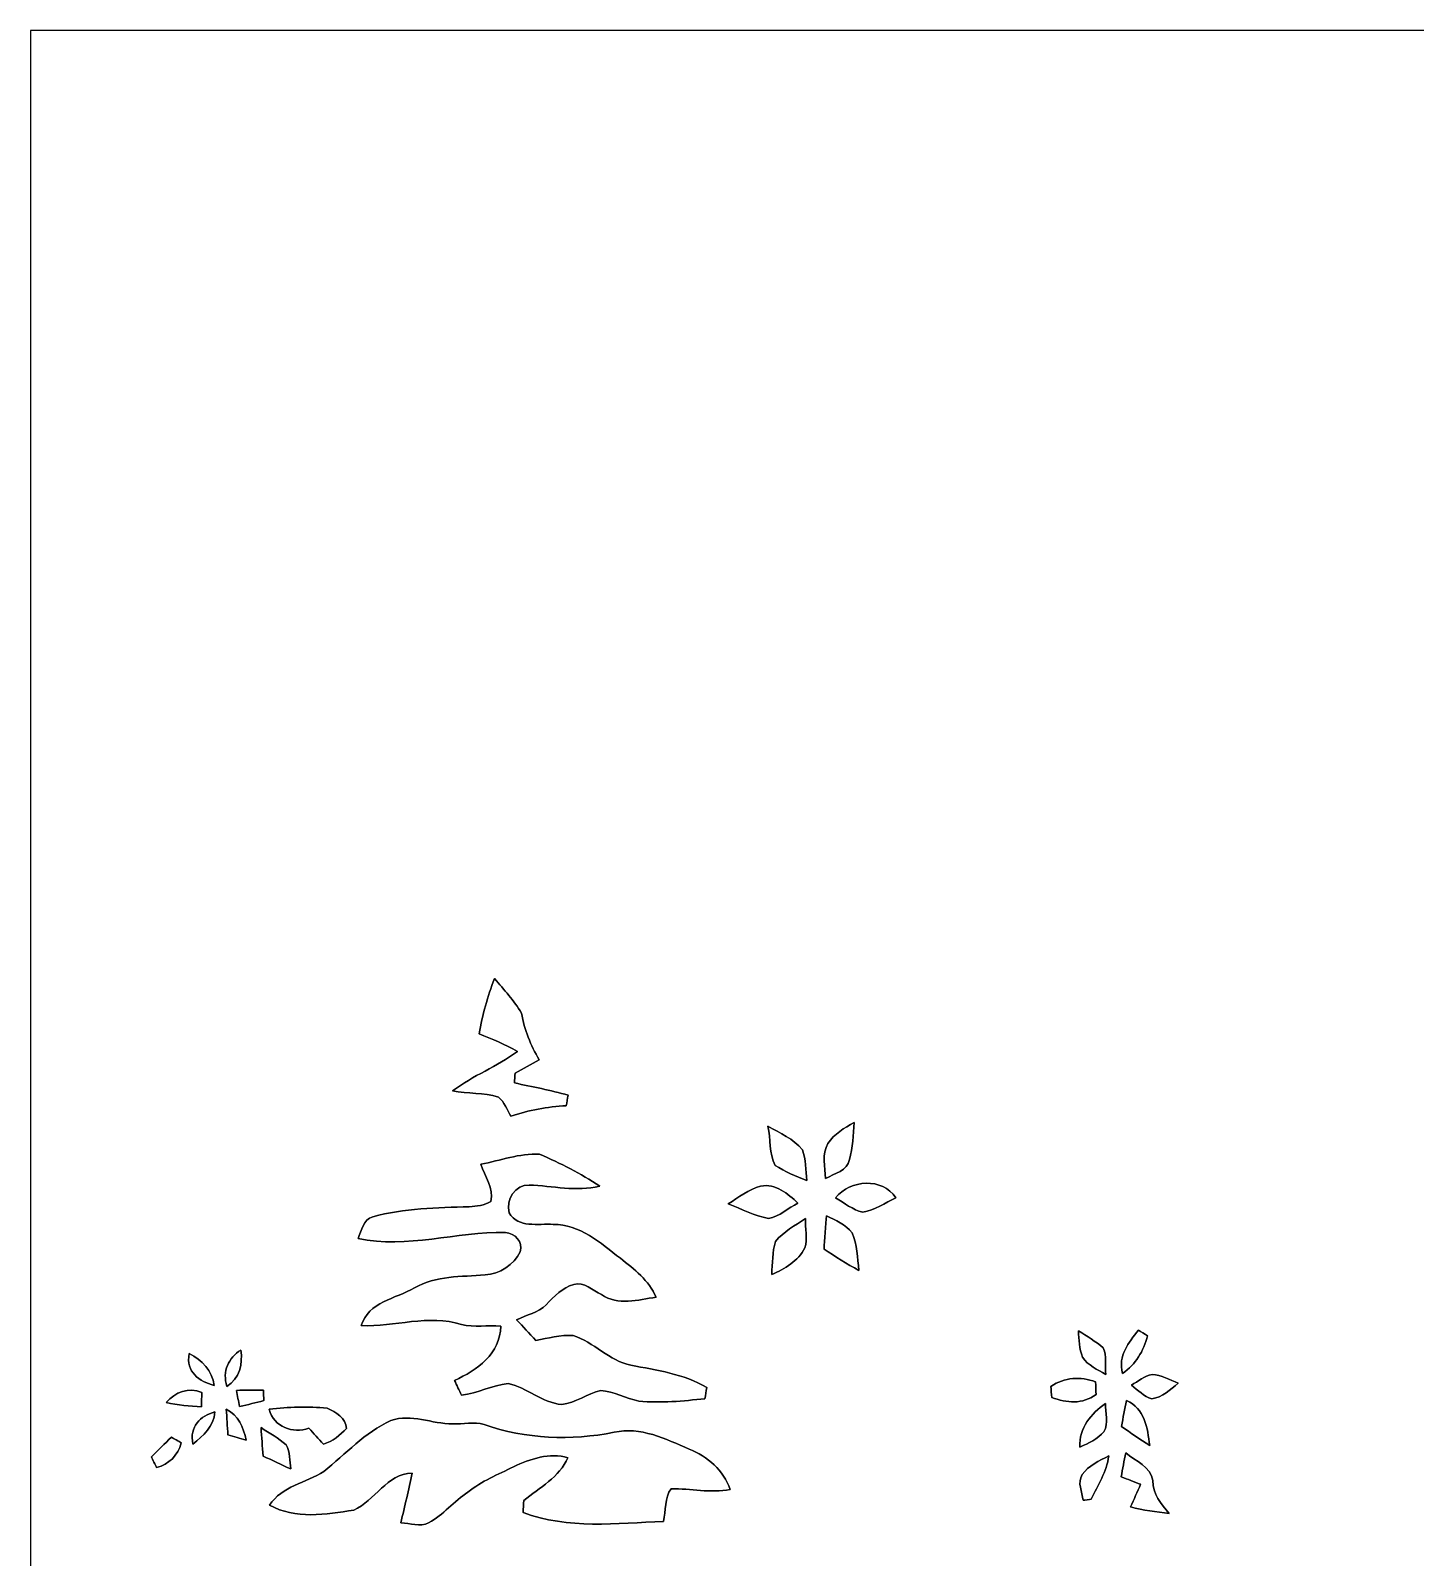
# Model space of a CAD drawing. Header units: centimetres. Extents: x -16.8 to 16.8, y -16.7 to 16.7.
# Drawn here: x -16.77 to -0.22, y -1.59 to 16.67 of the extents above; entities that cross this region are included whole.
import ezdxf

# ---------------------------------------------------------------- set-up
doc = ezdxf.new("R2010")
doc.units = ezdxf.units.CM
doc.header["$MEASUREMENT"] = 0
doc.layers.add('Layer 1', color=7, linetype='Continuous')

msp = doc.modelspace()

# ---------------------------------------------------------------- linework, layer by layer
at = {"layer": 'Layer 1', "color": 7}
for points, knots in [([(-16.77458, 16.66875), (-16.77458, 16.66875), (16.77458, 16.66875), (16.77458, 16.66875), (16.77458, 16.66875), (16.77458, 16.66875), (16.77458, -16.66875), (16.77458, -16.66875), (16.77458, -16.66875), (16.77458, -16.66875), (-16.77458, -16.66875), (-16.77458, -16.66875), (-16.77458, -16.66875), (-16.77458, -16.66875), (-16.77458, 16.66875), (-16.77458, 16.66875), (-16.77458, 16.66875), (-16.77458, 16.66875), (-16.77458, 16.66875), (-16.77458, 16.66875)], [0, 0, 0, 0, 0.16666667, 0.16666667, 0.16666667, 0.16666667, 0.33333333, 0.33333333, 0.33333333, 0.33333333, 0.5, 0.5, 0.5, 0.5, 0.66666667, 0.66666667, 0.66666667, 0.66666667, 1, 1, 1, 1]), ([(-11.22609, 5.33365), (-11.11426, 5.2003), (-10.99185, 5.07224), (-10.90507, 4.92054), (-10.90507, 4.92054), (-10.86944, 4.72299), (-10.79676, 4.53637), (-10.69305, 4.36492), (-10.69305, 4.36492), (-10.789, 4.31094), (-10.88566, 4.25732), (-10.98233, 4.20405), (-10.98233, 4.20405), (-10.98444, 4.16489), (-10.98656, 4.12574), (-10.98832, 4.08622), (-10.98832, 4.08622), (-10.77348, 4.04354), (-10.55934, 3.99733), (-10.34768, 3.94053), (-10.34768, 3.94053), (-10.35509, 3.89855), (-10.36249, 3.85692), (-10.36955, 3.81459), (-10.36955, 3.81459), (-10.59568, 3.8033), (-10.81758, 3.76096), (-11.03136, 3.68829), (-11.03136, 3.68829), (-11.07616, 3.76731), (-11.11074, 3.85621), (-11.17918, 3.9183), (-11.17918, 3.9183), (-11.35556, 3.97475), (-11.54748, 3.95393), (-11.72845, 3.99239), (-11.72845, 3.99239), (-11.4868, 4.17583), (-11.1954, 4.2799), (-10.9541, 4.46405), (-10.9541, 4.46405), (-11.09945, 4.54942), (-11.25714, 4.60869), (-11.41201, 4.67395), (-11.41201, 4.67395), (-11.36932, 4.89867), (-11.31394, 5.12163), (-11.22609, 5.33365)], [0, 0, 0, 0, 0.07692308, 0.07692308, 0.07692308, 0.07692308, 0.15384615, 0.15384615, 0.15384615, 0.15384615, 0.23076923, 0.23076923, 0.23076923, 0.23076923, 0.30769231, 0.30769231, 0.30769231, 0.30769231, 0.38461538, 0.38461538, 0.38461538, 0.38461538, 0.46153846, 0.46153846, 0.46153846, 0.46153846, 0.53846154, 0.53846154, 0.53846154, 0.53846154, 0.61538462, 0.61538462, 0.61538462, 0.61538462, 0.69230769, 0.69230769, 0.69230769, 0.69230769, 0.76923077, 0.76923077, 0.76923077, 0.76923077, 0.84615385, 0.84615385, 0.84615385, 0.84615385, 1, 1, 1, 1]), ([(-7.95867, 3.57011), (-7.8172, 3.48474), (-7.6521, 3.41912), (-7.54592, 3.28859), (-7.54592, 3.28859), (-7.50323, 3.17288), (-7.50993, 3.04271), (-7.49441, 2.921), (-7.49441, 2.921), (-7.62529, 2.96898), (-7.7537, 3.02683), (-7.87118, 3.10162), (-7.87118, 3.10162), (-7.94491, 3.24414), (-7.92656, 3.41771), (-7.95867, 3.57011)], [0, 0, 0, 0, 0.2, 0.2, 0.2, 0.2, 0.4, 0.4, 0.4, 0.4, 0.6, 0.6, 0.6, 0.6, 1, 1, 1, 1]), ([(-7.24112, 3.36162), (-7.16739, 3.47733), (-7.04497, 3.54859), (-6.9282, 3.61456), (-6.9282, 3.61456), (-6.93491, 3.46639), (-6.94302, 3.3147), (-6.98324, 3.17041), (-6.98324, 3.17041), (-7.00546, 3.03636), (-7.16739, 3.00496), (-7.26863, 2.94428), (-7.26863, 2.94428), (-7.27498, 3.08046), (-7.31591, 3.23568), (-7.24112, 3.36162)], [0, 0, 0, 0, 0.2, 0.2, 0.2, 0.2, 0.4, 0.4, 0.4, 0.4, 0.6, 0.6, 0.6, 0.6, 1, 1, 1, 1]), ([(-11.39014, 3.11432), (-11.15766, 3.15913), (-10.92941, 3.24661), (-10.68917, 3.23497), (-10.68917, 3.23497), (-10.44081, 3.12667), (-10.19493, 3.00567), (-9.97021, 2.85327), (-9.97021, 2.85327), (-10.25031, 2.78236), (-10.53218, 2.85644), (-10.8137, 2.86632), (-10.8137, 2.86632), (-10.97915, 2.87408), (-11.09416, 2.68887), (-11.05253, 2.53506), (-11.05253, 2.53506), (-10.94423, 2.34774), (-10.70645, 2.4063), (-10.52477, 2.39607), (-10.52477, 2.39607), (-10.20904, 2.39818), (-9.95751, 2.17346), (-9.72291, 1.99073), (-9.72291, 1.99073), (-9.55675, 1.85949), (-9.38248, 1.72544), (-9.29569, 1.52576), (-9.29569, 1.52576), (-9.50983, 1.49366), (-9.75536, 1.41887), (-9.94798, 1.55787), (-9.94798, 1.55787), (-10.05276, 1.60126), (-10.15506, 1.71944), (-10.27924, 1.67569), (-10.27924, 1.67569), (-10.41823, 1.64359), (-10.51313, 1.53106), (-10.60979, 1.43545), (-10.60979, 1.43545), (-10.70328, 1.33703), (-10.84509, 1.3148), (-10.96292, 1.25483), (-10.96292, 1.25483), (-10.88708, 1.17299), (-10.81052, 1.09114), (-10.73468, 1.00894), (-10.73468, 1.00894), (-10.58686, 1.03223), (-10.43869, 1.0795), (-10.28806, 1.06645), (-10.28806, 1.06645), (-10.03935, 0.99025), (-9.85732, 0.76306), (-9.59732, 0.71226), (-9.59732, 0.71226), (-9.28758, 0.65299), (-8.96585, 0.60995), (-8.69068, 0.44415), (-8.69068, 0.44415), (-8.69774, 0.40005), (-8.70444, 0.3556), (-8.71114, 0.31115), (-8.71114, 0.31115), (-8.97361, 0.28434), (-9.23854, 0.25647), (-9.50172, 0.28258), (-9.50172, 0.28258), (-9.65694, 0.31291), (-9.79911, 0.39899), (-9.95751, 0.41063), (-9.95751, 0.41063), (-10.11978, 0.3743), (-10.25772, 0.25964), (-10.42458, 0.24165), (-10.42458, 0.24165), (-10.65918, 0.26247), (-10.83839, 0.44556), (-11.06417, 0.49248), (-11.06417, 0.49248), (-11.25467, 0.47166), (-11.43035, 0.37853), (-11.62156, 0.3556), (-11.62156, 0.3556), (-11.65119, 0.41346), (-11.67941, 0.47131), (-11.70587, 0.52987), (-11.70587, 0.52987), (-11.43741, 0.65158), (-11.15766, 0.85055), (-11.15307, 1.17898), (-11.15307, 1.17898), (-11.309, 1.19451), (-11.46916, 1.16099), (-11.62297, 1.19839), (-11.62297, 1.19839), (-12.01314, 1.32715), (-12.42272, 1.16593), (-12.821, 1.18533), (-12.821, 1.18533), (-12.73704, 1.46614), (-12.40861, 1.50777), (-12.18283, 1.63689), (-12.18283, 1.63689), (-11.92742, 1.78576), (-11.62473, 1.76777), (-11.34039, 1.7907), (-11.34039, 1.7907), (-11.16436, 1.80199), (-10.9982, 1.911), (-10.92059, 2.06939), (-10.92059, 2.06939), (-10.88037, 2.18687), (-10.98585, 2.28953), (-11.09733, 2.29764), (-11.09733, 2.29764), (-11.68506, 2.30928), (-12.27314, 2.10432), (-12.85875, 2.22603), (-12.85875, 2.22603), (-12.81606, 2.31881), (-12.79843, 2.45463), (-12.68307, 2.48638), (-12.68307, 2.48638), (-12.30736, 2.58904), (-11.91578, 2.5968), (-11.52878, 2.60738), (-11.52878, 2.60738), (-11.44094, 2.6102), (-11.34921, 2.62149), (-11.27337, 2.67018), (-11.27337, 2.67018), (-11.23174, 2.82928), (-11.34498, 2.96933), (-11.39014, 3.11432)], [0, 0, 0, 0, 0.02857143, 0.02857143, 0.02857143, 0.02857143, 0.05714286, 0.05714286, 0.05714286, 0.05714286, 0.08571429, 0.08571429, 0.08571429, 0.08571429, 0.11428571, 0.11428571, 0.11428571, 0.11428571, 0.14285714, 0.14285714, 0.14285714, 0.14285714, 0.17142857, 0.17142857, 0.17142857, 0.17142857, 0.2, 0.2, 0.2, 0.2, 0.22857143, 0.22857143, 0.22857143, 0.22857143, 0.25714286, 0.25714286, 0.25714286, 0.25714286, 0.28571429, 0.28571429, 0.28571429, 0.28571429, 0.31428571, 0.31428571, 0.31428571, 0.31428571, 0.34285714, 0.34285714, 0.34285714, 0.34285714, 0.37142857, 0.37142857, 0.37142857, 0.37142857, 0.4, 0.4, 0.4, 0.4, 0.42857143, 0.42857143, 0.42857143, 0.42857143, 0.45714286, 0.45714286, 0.45714286, 0.45714286, 0.48571429, 0.48571429, 0.48571429, 0.48571429, 0.51428571, 0.51428571, 0.51428571, 0.51428571, 0.54285714, 0.54285714, 0.54285714, 0.54285714, 0.57142857, 0.57142857, 0.57142857, 0.57142857, 0.6, 0.6, 0.6, 0.6, 0.62857143, 0.62857143, 0.62857143, 0.62857143, 0.65714286, 0.65714286, 0.65714286, 0.65714286, 0.68571429, 0.68571429, 0.68571429, 0.68571429, 0.71428571, 0.71428571, 0.71428571, 0.71428571, 0.74285714, 0.74285714, 0.74285714, 0.74285714, 0.77142857, 0.77142857, 0.77142857, 0.77142857, 0.8, 0.8, 0.8, 0.8, 0.82857143, 0.82857143, 0.82857143, 0.82857143, 0.85714286, 0.85714286, 0.85714286, 0.85714286, 0.88571429, 0.88571429, 0.88571429, 0.88571429, 0.91428571, 0.91428571, 0.91428571, 0.91428571, 0.94285714, 0.94285714, 0.94285714, 0.94285714, 1, 1, 1, 1]), ([(-7.14904, 2.71216), (-6.97512, 2.9337), (-6.59024, 2.95663), (-6.43043, 2.71427), (-6.43043, 2.71427), (-6.55849, 2.65112), (-6.68232, 2.56364), (-6.8259, 2.54141), (-6.8259, 2.54141), (-6.94584, 2.56999), (-7.04497, 2.65007), (-7.14904, 2.71216)], [0, 0, 0, 0, 0.25, 0.25, 0.25, 0.25, 0.5, 0.5, 0.5, 0.5, 1, 1, 1, 1]), ([(-8.04545, 2.85327), (-7.86377, 2.89031), (-7.72195, 2.75943), (-7.59919, 2.64936), (-7.59919, 2.64936), (-7.71737, 2.59468), (-7.81932, 2.48638), (-7.95161, 2.46768), (-7.95161, 2.46768), (-8.12024, 2.49837), (-8.27511, 2.57916), (-8.43386, 2.64125), (-8.43386, 2.64125), (-8.30827, 2.7178), (-8.18938, 2.81446), (-8.04545, 2.85327)], [0, 0, 0, 0, 0.2, 0.2, 0.2, 0.2, 0.4, 0.4, 0.4, 0.4, 0.6, 0.6, 0.6, 0.6, 1, 1, 1, 1]), ([(-7.86977, 2.19287), (-7.77134, 2.30646), (-7.63658, 2.38407), (-7.51064, 2.46451), (-7.51064, 2.46451), (-7.5117, 2.34879), (-7.48736, 2.22779), (-7.51558, 2.11349), (-7.51558, 2.11349), (-7.59919, 1.96074), (-7.75582, 1.86302), (-7.91245, 1.7974), (-7.91245, 1.7974), (-7.9061, 1.92934), (-7.90434, 2.06516), (-7.86977, 2.19287)], [0, 0, 0, 0, 0.2, 0.2, 0.2, 0.2, 0.4, 0.4, 0.4, 0.4, 0.6, 0.6, 0.6, 0.6, 1, 1, 1, 1]), ([(-7.25946, 2.49978), (-7.14904, 2.44546), (-7.02874, 2.39324), (-6.95149, 2.29376), (-6.95149, 2.29376), (-6.8894, 2.15441), (-6.89046, 1.99566), (-6.87141, 1.84609), (-6.87141, 1.84609), (-7.0171, 1.91946), (-7.15151, 2.01295), (-7.28804, 2.10079), (-7.28804, 2.10079), (-7.28098, 2.20063), (-7.26652, 2.39995), (-7.25946, 2.49978)], [0, 0, 0, 0, 0.2, 0.2, 0.2, 0.2, 0.4, 0.4, 0.4, 0.4, 0.6, 0.6, 0.6, 0.6, 1, 1, 1, 1]), ([(-4.24603, 1.1236), (-4.14338, 1.06151), (-4.04178, 0.9966), (-3.94935, 0.91899), (-3.94935, 0.91899), (-3.90313, 0.82162), (-3.92924, 0.70661), (-3.92042, 0.60113), (-3.92042, 0.60113), (-4.01814, 0.66075), (-4.1342, 0.70803), (-4.19629, 0.80892), (-4.19629, 0.80892), (-4.23968, 0.9077), (-4.24074, 1.01776), (-4.24603, 1.1236)], [0, 0, 0, 0, 0.2, 0.2, 0.2, 0.2, 0.4, 0.4, 0.4, 0.4, 0.6, 0.6, 0.6, 0.6, 1, 1, 1, 1]), ([(-3.72039, 0.61454), (-3.77578, 0.82515), (-3.64596, 0.98213), (-3.52848, 1.13101), (-3.52848, 1.13101), (-3.50167, 1.11407), (-3.44734, 1.08021), (-3.42053, 1.06327), (-3.42053, 1.06327), (-3.46957, 0.88265), (-3.55847, 0.71861), (-3.72039, 0.61454)], [0, 0, 0, 0, 0.25, 0.25, 0.25, 0.25, 0.5, 0.5, 0.5, 0.5, 1, 1, 1, 1]), ([(-14.87734, 0.8509), (-14.72671, 0.77294), (-14.5983, 0.64841), (-14.58031, 0.47096), (-14.58031, 0.47096), (-14.75775, 0.51823), (-14.92074, 0.6283), (-14.87734, 0.8509)], [0, 0, 0, 0, 0.33333333, 0.33333333, 0.33333333, 0.33333333, 1, 1, 1, 1]), ([(-14.4272, 0.45896), (-14.48364, 0.63994), (-14.40921, 0.79904), (-14.26104, 0.89288), (-14.26104, 0.89288), (-14.23423, 0.72708), (-14.27727, 0.55245), (-14.4272, 0.45896)], [0, 0, 0, 0, 0.33333333, 0.33333333, 0.33333333, 0.33333333, 1, 1, 1, 1]), ([(-4.57588, 0.45896), (-4.41113, 0.56833), (-4.22169, 0.58103), (-4.04178, 0.51188), (-4.04178, 0.51188), (-4.03966, 0.46179), (-4.03789, 0.41169), (-4.03578, 0.36124), (-4.03578, 0.36124), (-4.19523, 0.24377), (-4.3882, 0.25753), (-4.566, 0.32773), (-4.566, 0.32773), (-4.56847, 0.36054), (-4.57341, 0.42616), (-4.57588, 0.45896)], [0, 0, 0, 0, 0.2, 0.2, 0.2, 0.2, 0.4, 0.4, 0.4, 0.4, 0.6, 0.6, 0.6, 0.6, 1, 1, 1, 1]), ([(-3.61139, 0.47272), (-3.53342, 0.52141), (-3.45793, 0.58314), (-3.3655, 0.60254), (-3.3655, 0.60254), (-3.25438, 0.59514), (-3.15454, 0.53799), (-3.05294, 0.49706), (-3.05294, 0.49706), (-3.14607, 0.4191), (-3.24238, 0.32632), (-3.36868, 0.3108), (-3.36868, 0.3108), (-3.46357, 0.33937), (-3.53519, 0.41346), (-3.61139, 0.47272)], [0, 0, 0, 0, 0.2, 0.2, 0.2, 0.2, 0.4, 0.4, 0.4, 0.4, 0.6, 0.6, 0.6, 0.6, 1, 1, 1, 1]), ([(-15.15286, 0.26458), (-15.04491, 0.39194), (-14.88652, 0.45226), (-14.72671, 0.38664), (-14.72671, 0.38664), (-14.72812, 0.32914), (-14.72953, 0.27164), (-14.73059, 0.21378), (-14.73059, 0.21378), (-14.87205, 0.22437), (-15.01422, 0.23424), (-15.15286, 0.26458)], [0, 0, 0, 0, 0.25, 0.25, 0.25, 0.25, 0.5, 0.5, 0.5, 0.5, 1, 1, 1, 1]), ([(-14.31325, 0.41134), (-14.2053, 0.41557), (-14.09735, 0.41451), (-13.98905, 0.41451), (-13.98905, 0.41451), (-13.98834, 0.38312), (-13.98658, 0.32067), (-13.98552, 0.28928), (-13.98552, 0.28928), (-14.08148, 0.26282), (-14.17849, 0.24236), (-14.27445, 0.21661), (-14.27445, 0.21661), (-14.28856, 0.28152), (-14.30091, 0.34643), (-14.31325, 0.41134)], [0, 0, 0, 0, 0.2, 0.2, 0.2, 0.2, 0.4, 0.4, 0.4, 0.4, 0.6, 0.6, 0.6, 0.6, 1, 1, 1, 1]), ([(-14.4339, 0.18662), (-14.28856, 0.11359), (-14.22718, -0.03034), (-14.19754, -0.1838), (-14.19754, -0.1838), (-14.27021, -0.16404), (-14.34218, -0.14288), (-14.41415, -0.12206), (-14.41415, -0.12206), (-14.4212, -0.0194), (-14.42791, 0.08467), (-14.4339, 0.18662)], [0, 0, 0, 0, 0.25, 0.25, 0.25, 0.25, 0.5, 0.5, 0.5, 0.5, 1, 1, 1, 1]), ([(-13.92096, 0.18627), (-13.69166, 0.21202), (-13.45777, 0.2219), (-13.22811, 0.19685), (-13.22811, 0.19685), (-13.12616, 0.15275), (-13.00515, 0.07796), (-12.99528, -0.04445), (-12.99528, -0.04445), (-13.07641, -0.11924), (-13.16143, -0.20214), (-13.2715, -0.23072), (-13.2715, -0.23072), (-13.33183, -0.16969), (-13.39039, -0.10654), (-13.44648, -0.04198), (-13.44648, -0.04198), (-13.6398, -0.10583), (-13.86417, -0.0314), (-13.92096, 0.18627)], [0, 0, 0, 0, 0.16666667, 0.16666667, 0.16666667, 0.16666667, 0.33333333, 0.33333333, 0.33333333, 0.33333333, 0.5, 0.5, 0.5, 0.5, 0.66666667, 0.66666667, 0.66666667, 0.66666667, 1, 1, 1, 1]), ([(-4.2291, -0.26635), (-4.24145, -0.03775), (-4.09258, 0.12982), (-3.92465, 0.25612), (-3.92465, 0.25612), (-3.9243, 0.14288), (-3.88655, 0.02223), (-3.94088, -0.08361), (-3.94088, -0.08361), (-4.0199, -0.16898), (-4.12327, -0.22296), (-4.2291, -0.26635)], [0, 0, 0, 0, 0.25, 0.25, 0.25, 0.25, 0.5, 0.5, 0.5, 0.5, 1, 1, 1, 1]), ([(-3.67065, 0.29104), (-3.45687, 0.19509), (-3.41912, -0.03775), (-3.39443, -0.24694), (-3.39443, -0.24694), (-3.50943, -0.17568), (-3.62021, -0.09701), (-3.73133, -0.02011), (-3.73133, -0.02011), (-3.71334, 0.08537), (-3.69111, 0.18662), (-3.67065, 0.29104)], [0, 0, 0, 0, 0.25, 0.25, 0.25, 0.25, 0.5, 0.5, 0.5, 0.5, 1, 1, 1, 1]), ([(-14.8336, -0.23001), (-14.87699, -0.02328), (-14.74646, 0.10795), (-14.56972, 0.15311), (-14.56972, 0.15311), (-14.58066, -0.02081), (-14.71189, -0.12982), (-14.8336, -0.23001)], [0, 0, 0, 0, 0.33333333, 0.33333333, 0.33333333, 0.33333333, 1, 1, 1, 1]), ([(-12.46752, 0.05009), (-12.22093, 0.13794), (-11.97645, 0.00988), (-11.7288, 0.01023), (-11.7288, 0.01023), (-11.60321, 0.00247), (-11.4741, 0.04304), (-11.35098, 0.00176), (-11.35098, 0.00176), (-10.85462, -0.16969), (-10.31134, -0.19226), (-9.7977, -0.08996), (-9.7977, -0.08996), (-9.48478, -0.01799), (-9.17963, -0.16933), (-8.90023, -0.29104), (-8.90023, -0.29104), (-8.68327, -0.381), (-8.48536, -0.54363), (-8.41163, -0.77329), (-8.41163, -0.77329), (-8.64553, -0.82127), (-8.88189, -0.76129), (-9.11648, -0.76412), (-9.11648, -0.76412), (-9.19551, -0.8763), (-9.17928, -1.02517), (-9.20715, -1.15499), (-9.20715, -1.15499), (-9.76489, -1.17828), (-10.35121, -1.25307), (-10.88566, -1.04775), (-10.88566, -1.04775), (-10.88284, -1.00083), (-10.88002, -0.95391), (-10.8772, -0.90734), (-10.8772, -0.90734), (-10.68917, -0.75177), (-10.45281, -0.62653), (-10.34909, -0.39335), (-10.34909, -0.39335), (-10.57028, -0.33055), (-10.79959, -0.40711), (-10.99961, -0.50236), (-10.99961, -0.50236), (-11.18588, -0.59408), (-11.38061, -0.67486), (-11.54501, -0.80469), (-11.54501, -0.80469), (-11.71116, -0.91546), (-11.83781, -1.07668), (-12.01491, -1.17263), (-12.01491, -1.17263), (-12.11898, -1.22555), (-12.2361, -1.17687), (-12.34581, -1.17193), (-12.34581, -1.17193), (-12.30524, -0.97296), (-12.2488, -0.77788), (-12.21387, -0.57785), (-12.21387, -0.57785), (-12.51479, -0.58349), (-12.6552, -0.90946), (-12.91026, -1.01988), (-12.91026, -1.01988), (-13.24187, -1.07421), (-13.60981, -1.13242), (-13.91779, -0.96132), (-13.91779, -0.96132), (-13.76821, -0.73201), (-13.48211, -0.69885), (-13.26903, -0.55774), (-13.26903, -0.55774), (-13.00656, -0.35031), (-12.77691, -0.09102), (-12.46752, 0.05009)], [0, 0, 0, 0, 0.05, 0.05, 0.05, 0.05, 0.1, 0.1, 0.1, 0.1, 0.15, 0.15, 0.15, 0.15, 0.2, 0.2, 0.2, 0.2, 0.25, 0.25, 0.25, 0.25, 0.3, 0.3, 0.3, 0.3, 0.35, 0.35, 0.35, 0.35, 0.4, 0.4, 0.4, 0.4, 0.45, 0.45, 0.45, 0.45, 0.5, 0.5, 0.5, 0.5, 0.55, 0.55, 0.55, 0.55, 0.6, 0.6, 0.6, 0.6, 0.65, 0.65, 0.65, 0.65, 0.7, 0.7, 0.7, 0.7, 0.75, 0.75, 0.75, 0.75, 0.8, 0.8, 0.8, 0.8, 0.85, 0.85, 0.85, 0.85, 0.9, 0.9, 0.9, 0.9, 1, 1, 1, 1]), ([(-15.3289, -0.38382), (-15.25023, -0.30445), (-15.17015, -0.22613), (-15.09113, -0.14711), (-15.09113, -0.14711), (-15.06149, -0.16475), (-15.00188, -0.19932), (-14.97224, -0.21661), (-14.97224, -0.21661), (-15.01069, -0.36371), (-15.12041, -0.47449), (-15.26822, -0.51223), (-15.26822, -0.51223), (-15.28339, -0.48013), (-15.31373, -0.41593), (-15.3289, -0.38382)], [0, 0, 0, 0, 0.2, 0.2, 0.2, 0.2, 0.4, 0.4, 0.4, 0.4, 0.6, 0.6, 0.6, 0.6, 1, 1, 1, 1]), ([(-14.01833, -0.03422), (-13.91673, -0.10019), (-13.80666, -0.15699), (-13.71847, -0.24059), (-13.71847, -0.24059), (-13.66802, -0.32632), (-13.67825, -0.43215), (-13.66344, -0.5274), (-13.66344, -0.5274), (-13.77491, -0.48013), (-13.88322, -0.42545), (-13.99258, -0.3743), (-13.99258, -0.3743), (-14.00351, -0.2607), (-14.01128, -0.14711), (-14.01833, -0.03422)], [0, 0, 0, 0, 0.2, 0.2, 0.2, 0.2, 0.4, 0.4, 0.4, 0.4, 0.6, 0.6, 0.6, 0.6, 1, 1, 1, 1]), ([(-3.68018, -0.33655), (-3.56341, -0.43392), (-3.38279, -0.50165), (-3.35774, -0.66746), (-3.35774, -0.66746), (-3.35315, -0.82479), (-3.26355, -0.95109), (-3.16089, -1.06045), (-3.16089, -1.06045), (-3.31682, -1.04422), (-3.47169, -1.02129), (-3.62338, -0.98178), (-3.62338, -0.98178), (-3.58281, -0.89182), (-3.54154, -0.80222), (-3.50344, -0.7112), (-3.50344, -0.7112), (-3.58105, -0.68263), (-3.6576, -0.65299), (-3.73345, -0.62159), (-3.73345, -0.62159), (-3.71828, -0.52599), (-3.70029, -0.43074), (-3.68018, -0.33655)], [0, 0, 0, 0, 0.14285714, 0.14285714, 0.14285714, 0.14285714, 0.28571429, 0.28571429, 0.28571429, 0.28571429, 0.42857143, 0.42857143, 0.42857143, 0.42857143, 0.57142857, 0.57142857, 0.57142857, 0.57142857, 0.71428571, 0.71428571, 0.71428571, 0.71428571, 1, 1, 1, 1]), ([(-4.20229, -0.59655), (-4.12433, -0.4893), (-4.0005, -0.42898), (-3.88408, -0.37324), (-3.88408, -0.37324), (-3.90631, -0.56339), (-4.01461, -0.72143), (-4.09363, -0.88935), (-4.09363, -0.88935), (-4.11762, -0.89253), (-4.16595, -0.89923), (-4.18994, -0.90241), (-4.18994, -0.90241), (-4.20264, -0.80292), (-4.26191, -0.69074), (-4.20229, -0.59655)], [0, 0, 0, 0, 0.2, 0.2, 0.2, 0.2, 0.4, 0.4, 0.4, 0.4, 0.6, 0.6, 0.6, 0.6, 1, 1, 1, 1])]:
    msp.add_open_spline(points, degree=3, knots=knots, dxfattribs=at)
at = {"layer": 'Layer 1', "color": 251}
for points, knots in [([(-11.22609, 5.33365), (-11.31394, 5.12163), (-11.36932, 4.89867), (-11.41201, 4.67395), (-11.41201, 4.67395), (-11.25714, 4.60869), (-11.09945, 4.54942), (-10.9541, 4.46405), (-10.9541, 4.46405), (-11.1954, 4.2799), (-11.4868, 4.17583), (-11.72845, 3.99239), (-11.72845, 3.99239), (-11.54748, 3.95393), (-11.35556, 3.97475), (-11.17918, 3.9183), (-11.17918, 3.9183), (-11.11074, 3.85621), (-11.07616, 3.76731), (-11.03136, 3.68829), (-11.03136, 3.68829), (-10.81758, 3.76096), (-10.59568, 3.8033), (-10.36955, 3.81459), (-10.36955, 3.81459), (-10.36249, 3.85692), (-10.35509, 3.89855), (-10.34768, 3.94053), (-10.34768, 3.94053), (-10.55934, 3.99733), (-10.77348, 4.04354), (-10.98832, 4.08622), (-10.98832, 4.08622), (-10.98656, 4.12574), (-10.98444, 4.16489), (-10.98233, 4.20405), (-10.98233, 4.20405), (-10.88566, 4.25732), (-10.789, 4.31094), (-10.69305, 4.36492), (-10.69305, 4.36492), (-10.79676, 4.53637), (-10.86944, 4.72299), (-10.90507, 4.92054), (-10.90507, 4.92054), (-10.99185, 5.07224), (-11.11426, 5.2003), (-11.22609, 5.33365), (-11.22609, 5.33365), (-11.22609, 5.33365), (-11.22609, 5.33365), (-11.22609, 5.33365)], [0, 0, 0, 0, 0.07142857, 0.07142857, 0.07142857, 0.07142857, 0.14285714, 0.14285714, 0.14285714, 0.14285714, 0.21428571, 0.21428571, 0.21428571, 0.21428571, 0.28571429, 0.28571429, 0.28571429, 0.28571429, 0.35714286, 0.35714286, 0.35714286, 0.35714286, 0.42857143, 0.42857143, 0.42857143, 0.42857143, 0.5, 0.5, 0.5, 0.5, 0.57142857, 0.57142857, 0.57142857, 0.57142857, 0.64285714, 0.64285714, 0.64285714, 0.64285714, 0.71428571, 0.71428571, 0.71428571, 0.71428571, 0.78571429, 0.78571429, 0.78571429, 0.78571429, 0.85714286, 0.85714286, 0.85714286, 0.85714286, 1, 1, 1, 1]), ([(-7.95867, 3.57011), (-7.92656, 3.41771), (-7.94491, 3.24414), (-7.87118, 3.10162), (-7.87118, 3.10162), (-7.7537, 3.02683), (-7.62529, 2.96898), (-7.49441, 2.921), (-7.49441, 2.921), (-7.50993, 3.04271), (-7.50323, 3.17288), (-7.54592, 3.28859), (-7.54592, 3.28859), (-7.6521, 3.41912), (-7.8172, 3.48474), (-7.95867, 3.57011), (-7.95867, 3.57011), (-7.95867, 3.57011), (-7.95867, 3.57011), (-7.95867, 3.57011)], [0, 0, 0, 0, 0.16666667, 0.16666667, 0.16666667, 0.16666667, 0.33333333, 0.33333333, 0.33333333, 0.33333333, 0.5, 0.5, 0.5, 0.5, 0.66666667, 0.66666667, 0.66666667, 0.66666667, 1, 1, 1, 1]), ([(-7.24112, 3.36162), (-7.31591, 3.23568), (-7.27498, 3.08046), (-7.26863, 2.94428), (-7.26863, 2.94428), (-7.16739, 3.00496), (-7.00546, 3.03636), (-6.98324, 3.17041), (-6.98324, 3.17041), (-6.94302, 3.3147), (-6.93491, 3.46639), (-6.9282, 3.61456), (-6.9282, 3.61456), (-7.04497, 3.54859), (-7.16739, 3.47733), (-7.24112, 3.36162), (-7.24112, 3.36162), (-7.24112, 3.36162), (-7.24112, 3.36162), (-7.24112, 3.36162)], [0, 0, 0, 0, 0.16666667, 0.16666667, 0.16666667, 0.16666667, 0.33333333, 0.33333333, 0.33333333, 0.33333333, 0.5, 0.5, 0.5, 0.5, 0.66666667, 0.66666667, 0.66666667, 0.66666667, 1, 1, 1, 1]), ([(-11.39014, 3.11432), (-11.34498, 2.96933), (-11.23174, 2.82928), (-11.27337, 2.67018), (-11.27337, 2.67018), (-11.34921, 2.62149), (-11.44094, 2.6102), (-11.52878, 2.60738), (-11.52878, 2.60738), (-11.91578, 2.5968), (-12.30736, 2.58904), (-12.68307, 2.48638), (-12.68307, 2.48638), (-12.79843, 2.45463), (-12.81606, 2.31881), (-12.85875, 2.22603), (-12.85875, 2.22603), (-12.27314, 2.10432), (-11.68506, 2.30928), (-11.09733, 2.29764), (-11.09733, 2.29764), (-10.98585, 2.28953), (-10.88037, 2.18687), (-10.92059, 2.06939), (-10.92059, 2.06939), (-10.9982, 1.911), (-11.16436, 1.80199), (-11.34039, 1.7907), (-11.34039, 1.7907), (-11.62473, 1.76777), (-11.92742, 1.78576), (-12.18283, 1.63689), (-12.18283, 1.63689), (-12.40861, 1.50777), (-12.73704, 1.46614), (-12.821, 1.18533), (-12.821, 1.18533), (-12.42272, 1.16593), (-12.01314, 1.32715), (-11.62297, 1.19839), (-11.62297, 1.19839), (-11.46916, 1.16099), (-11.309, 1.19451), (-11.15307, 1.17898), (-11.15307, 1.17898), (-11.15766, 0.85055), (-11.43741, 0.65158), (-11.70587, 0.52987), (-11.70587, 0.52987), (-11.67941, 0.47131), (-11.65119, 0.41346), (-11.62156, 0.3556), (-11.62156, 0.3556), (-11.43035, 0.37853), (-11.25467, 0.47166), (-11.06417, 0.49248), (-11.06417, 0.49248), (-10.83839, 0.44556), (-10.65918, 0.26247), (-10.42458, 0.24165), (-10.42458, 0.24165), (-10.25772, 0.25964), (-10.11978, 0.3743), (-9.95751, 0.41063), (-9.95751, 0.41063), (-9.79911, 0.39899), (-9.65694, 0.31291), (-9.50172, 0.28258), (-9.50172, 0.28258), (-9.23854, 0.25647), (-8.97361, 0.28434), (-8.71114, 0.31115), (-8.71114, 0.31115), (-8.70444, 0.3556), (-8.69774, 0.40005), (-8.69068, 0.44415), (-8.69068, 0.44415), (-8.96585, 0.60995), (-9.28758, 0.65299), (-9.59732, 0.71226), (-9.59732, 0.71226), (-9.85732, 0.76306), (-10.03935, 0.99025), (-10.28806, 1.06645), (-10.28806, 1.06645), (-10.43869, 1.0795), (-10.58686, 1.03223), (-10.73468, 1.00894), (-10.73468, 1.00894), (-10.81052, 1.09114), (-10.88708, 1.17299), (-10.96292, 1.25483), (-10.96292, 1.25483), (-10.84509, 1.3148), (-10.70328, 1.33703), (-10.60979, 1.43545), (-10.60979, 1.43545), (-10.51313, 1.53106), (-10.41823, 1.64359), (-10.27924, 1.67569), (-10.27924, 1.67569), (-10.15506, 1.71944), (-10.05276, 1.60126), (-9.94798, 1.55787), (-9.94798, 1.55787), (-9.75536, 1.41887), (-9.50983, 1.49366), (-9.29569, 1.52576), (-9.29569, 1.52576), (-9.38248, 1.72544), (-9.55675, 1.85949), (-9.72291, 1.99073), (-9.72291, 1.99073), (-9.95751, 2.17346), (-10.20904, 2.39818), (-10.52477, 2.39607), (-10.52477, 2.39607), (-10.70645, 2.4063), (-10.94423, 2.34774), (-11.05253, 2.53506), (-11.05253, 2.53506), (-11.09416, 2.68887), (-10.97915, 2.87408), (-10.8137, 2.86632), (-10.8137, 2.86632), (-10.53218, 2.85644), (-10.25031, 2.78236), (-9.97021, 2.85327), (-9.97021, 2.85327), (-10.19493, 3.00567), (-10.44081, 3.12667), (-10.68917, 3.23497), (-10.68917, 3.23497), (-10.92941, 3.24661), (-11.15766, 3.15913), (-11.39014, 3.11432), (-11.39014, 3.11432), (-11.39014, 3.11432), (-11.39014, 3.11432), (-11.39014, 3.11432)], [0, 0, 0, 0, 0.02777778, 0.02777778, 0.02777778, 0.02777778, 0.05555556, 0.05555556, 0.05555556, 0.05555556, 0.08333333, 0.08333333, 0.08333333, 0.08333333, 0.11111111, 0.11111111, 0.11111111, 0.11111111, 0.13888889, 0.13888889, 0.13888889, 0.13888889, 0.16666667, 0.16666667, 0.16666667, 0.16666667, 0.19444444, 0.19444444, 0.19444444, 0.19444444, 0.22222222, 0.22222222, 0.22222222, 0.22222222, 0.25, 0.25, 0.25, 0.25, 0.27777778, 0.27777778, 0.27777778, 0.27777778, 0.30555556, 0.30555556, 0.30555556, 0.30555556, 0.33333333, 0.33333333, 0.33333333, 0.33333333, 0.36111111, 0.36111111, 0.36111111, 0.36111111, 0.38888889, 0.38888889, 0.38888889, 0.38888889, 0.41666667, 0.41666667, 0.41666667, 0.41666667, 0.44444444, 0.44444444, 0.44444444, 0.44444444, 0.47222222, 0.47222222, 0.47222222, 0.47222222, 0.5, 0.5, 0.5, 0.5, 0.52777778, 0.52777778, 0.52777778, 0.52777778, 0.55555556, 0.55555556, 0.55555556, 0.55555556, 0.58333333, 0.58333333, 0.58333333, 0.58333333, 0.61111111, 0.61111111, 0.61111111, 0.61111111, 0.63888889, 0.63888889, 0.63888889, 0.63888889, 0.66666667, 0.66666667, 0.66666667, 0.66666667, 0.69444444, 0.69444444, 0.69444444, 0.69444444, 0.72222222, 0.72222222, 0.72222222, 0.72222222, 0.75, 0.75, 0.75, 0.75, 0.77777778, 0.77777778, 0.77777778, 0.77777778, 0.80555556, 0.80555556, 0.80555556, 0.80555556, 0.83333333, 0.83333333, 0.83333333, 0.83333333, 0.86111111, 0.86111111, 0.86111111, 0.86111111, 0.88888889, 0.88888889, 0.88888889, 0.88888889, 0.91666667, 0.91666667, 0.91666667, 0.91666667, 0.94444444, 0.94444444, 0.94444444, 0.94444444, 1, 1, 1, 1]), ([(-7.14904, 2.71216), (-7.04497, 2.65007), (-6.94584, 2.56999), (-6.8259, 2.54141), (-6.8259, 2.54141), (-6.68232, 2.56364), (-6.55849, 2.65112), (-6.43043, 2.71427), (-6.43043, 2.71427), (-6.59024, 2.95663), (-6.97512, 2.9337), (-7.14904, 2.71216), (-7.14904, 2.71216), (-7.14904, 2.71216), (-7.14904, 2.71216), (-7.14904, 2.71216)], [0, 0, 0, 0, 0.2, 0.2, 0.2, 0.2, 0.4, 0.4, 0.4, 0.4, 0.6, 0.6, 0.6, 0.6, 1, 1, 1, 1]), ([(-8.04545, 2.85327), (-8.18938, 2.81446), (-8.30827, 2.7178), (-8.43386, 2.64125), (-8.43386, 2.64125), (-8.27511, 2.57916), (-8.12024, 2.49837), (-7.95161, 2.46768), (-7.95161, 2.46768), (-7.81932, 2.48638), (-7.71737, 2.59468), (-7.59919, 2.64936), (-7.59919, 2.64936), (-7.72195, 2.75943), (-7.86377, 2.89031), (-8.04545, 2.85327), (-8.04545, 2.85327), (-8.04545, 2.85327), (-8.04545, 2.85327), (-8.04545, 2.85327)], [0, 0, 0, 0, 0.16666667, 0.16666667, 0.16666667, 0.16666667, 0.33333333, 0.33333333, 0.33333333, 0.33333333, 0.5, 0.5, 0.5, 0.5, 0.66666667, 0.66666667, 0.66666667, 0.66666667, 1, 1, 1, 1]), ([(-7.86977, 2.19287), (-7.90434, 2.06516), (-7.9061, 1.92934), (-7.91245, 1.7974), (-7.91245, 1.7974), (-7.75582, 1.86302), (-7.59919, 1.96074), (-7.51558, 2.11349), (-7.51558, 2.11349), (-7.48736, 2.22779), (-7.5117, 2.34879), (-7.51064, 2.46451), (-7.51064, 2.46451), (-7.63658, 2.38407), (-7.77134, 2.30646), (-7.86977, 2.19287), (-7.86977, 2.19287), (-7.86977, 2.19287), (-7.86977, 2.19287), (-7.86977, 2.19287)], [0, 0, 0, 0, 0.16666667, 0.16666667, 0.16666667, 0.16666667, 0.33333333, 0.33333333, 0.33333333, 0.33333333, 0.5, 0.5, 0.5, 0.5, 0.66666667, 0.66666667, 0.66666667, 0.66666667, 1, 1, 1, 1]), ([(-7.25946, 2.49978), (-7.26652, 2.39995), (-7.28098, 2.20063), (-7.28804, 2.10079), (-7.28804, 2.10079), (-7.15151, 2.01295), (-7.0171, 1.91946), (-6.87141, 1.84609), (-6.87141, 1.84609), (-6.89046, 1.99566), (-6.8894, 2.15441), (-6.95149, 2.29376), (-6.95149, 2.29376), (-7.02874, 2.39324), (-7.14904, 2.44546), (-7.25946, 2.49978), (-7.25946, 2.49978), (-7.25946, 2.49978), (-7.25946, 2.49978), (-7.25946, 2.49978)], [0, 0, 0, 0, 0.16666667, 0.16666667, 0.16666667, 0.16666667, 0.33333333, 0.33333333, 0.33333333, 0.33333333, 0.5, 0.5, 0.5, 0.5, 0.66666667, 0.66666667, 0.66666667, 0.66666667, 1, 1, 1, 1]), ([(-4.24603, 1.1236), (-4.24074, 1.01776), (-4.23968, 0.9077), (-4.19629, 0.80892), (-4.19629, 0.80892), (-4.1342, 0.70803), (-4.01814, 0.66075), (-3.92042, 0.60113), (-3.92042, 0.60113), (-3.92924, 0.70661), (-3.90313, 0.82162), (-3.94935, 0.91899), (-3.94935, 0.91899), (-4.04178, 0.9966), (-4.14338, 1.06151), (-4.24603, 1.1236), (-4.24603, 1.1236), (-4.24603, 1.1236), (-4.24603, 1.1236), (-4.24603, 1.1236)], [0, 0, 0, 0, 0.16666667, 0.16666667, 0.16666667, 0.16666667, 0.33333333, 0.33333333, 0.33333333, 0.33333333, 0.5, 0.5, 0.5, 0.5, 0.66666667, 0.66666667, 0.66666667, 0.66666667, 1, 1, 1, 1]), ([(-3.72039, 0.61454), (-3.55847, 0.71861), (-3.46957, 0.88265), (-3.42053, 1.06327), (-3.42053, 1.06327), (-3.44734, 1.08021), (-3.50167, 1.11407), (-3.52848, 1.13101), (-3.52848, 1.13101), (-3.64596, 0.98213), (-3.77578, 0.82515), (-3.72039, 0.61454), (-3.72039, 0.61454), (-3.72039, 0.61454), (-3.72039, 0.61454), (-3.72039, 0.61454)], [0, 0, 0, 0, 0.2, 0.2, 0.2, 0.2, 0.4, 0.4, 0.4, 0.4, 0.6, 0.6, 0.6, 0.6, 1, 1, 1, 1]), ([(-14.87734, 0.8509), (-14.92074, 0.6283), (-14.75775, 0.51823), (-14.58031, 0.47096), (-14.58031, 0.47096), (-14.5983, 0.64841), (-14.72671, 0.77294), (-14.87734, 0.8509), (-14.87734, 0.8509), (-14.87734, 0.8509), (-14.87734, 0.8509), (-14.87734, 0.8509)], [0, 0, 0, 0, 0.25, 0.25, 0.25, 0.25, 0.5, 0.5, 0.5, 0.5, 1, 1, 1, 1]), ([(-14.4272, 0.45896), (-14.27727, 0.55245), (-14.23423, 0.72708), (-14.26104, 0.89288), (-14.26104, 0.89288), (-14.40921, 0.79904), (-14.48364, 0.63994), (-14.4272, 0.45896), (-14.4272, 0.45896), (-14.4272, 0.45896), (-14.4272, 0.45896), (-14.4272, 0.45896)], [0, 0, 0, 0, 0.25, 0.25, 0.25, 0.25, 0.5, 0.5, 0.5, 0.5, 1, 1, 1, 1]), ([(-4.57588, 0.45896), (-4.57341, 0.42616), (-4.56847, 0.36054), (-4.566, 0.32773), (-4.566, 0.32773), (-4.3882, 0.25753), (-4.19523, 0.24377), (-4.03578, 0.36124), (-4.03578, 0.36124), (-4.03789, 0.41169), (-4.03966, 0.46179), (-4.04178, 0.51188), (-4.04178, 0.51188), (-4.22169, 0.58103), (-4.41113, 0.56833), (-4.57588, 0.45896), (-4.57588, 0.45896), (-4.57588, 0.45896), (-4.57588, 0.45896), (-4.57588, 0.45896)], [0, 0, 0, 0, 0.16666667, 0.16666667, 0.16666667, 0.16666667, 0.33333333, 0.33333333, 0.33333333, 0.33333333, 0.5, 0.5, 0.5, 0.5, 0.66666667, 0.66666667, 0.66666667, 0.66666667, 1, 1, 1, 1]), ([(-3.61139, 0.47272), (-3.53519, 0.41346), (-3.46357, 0.33937), (-3.36868, 0.3108), (-3.36868, 0.3108), (-3.24238, 0.32632), (-3.14607, 0.4191), (-3.05294, 0.49706), (-3.05294, 0.49706), (-3.15454, 0.53799), (-3.25438, 0.59514), (-3.3655, 0.60254), (-3.3655, 0.60254), (-3.45793, 0.58314), (-3.53342, 0.52141), (-3.61139, 0.47272), (-3.61139, 0.47272), (-3.61139, 0.47272), (-3.61139, 0.47272), (-3.61139, 0.47272)], [0, 0, 0, 0, 0.16666667, 0.16666667, 0.16666667, 0.16666667, 0.33333333, 0.33333333, 0.33333333, 0.33333333, 0.5, 0.5, 0.5, 0.5, 0.66666667, 0.66666667, 0.66666667, 0.66666667, 1, 1, 1, 1]), ([(-15.15286, 0.26458), (-15.01422, 0.23424), (-14.87205, 0.22437), (-14.73059, 0.21378), (-14.73059, 0.21378), (-14.72953, 0.27164), (-14.72812, 0.32914), (-14.72671, 0.38664), (-14.72671, 0.38664), (-14.88652, 0.45226), (-15.04491, 0.39194), (-15.15286, 0.26458), (-15.15286, 0.26458), (-15.15286, 0.26458), (-15.15286, 0.26458), (-15.15286, 0.26458)], [0, 0, 0, 0, 0.2, 0.2, 0.2, 0.2, 0.4, 0.4, 0.4, 0.4, 0.6, 0.6, 0.6, 0.6, 1, 1, 1, 1]), ([(-14.31325, 0.41134), (-14.30091, 0.34643), (-14.28856, 0.28152), (-14.27445, 0.21661), (-14.27445, 0.21661), (-14.17849, 0.24236), (-14.08148, 0.26282), (-13.98552, 0.28928), (-13.98552, 0.28928), (-13.98658, 0.32067), (-13.98834, 0.38312), (-13.98905, 0.41451), (-13.98905, 0.41451), (-14.09735, 0.41451), (-14.2053, 0.41557), (-14.31325, 0.41134), (-14.31325, 0.41134), (-14.31325, 0.41134), (-14.31325, 0.41134), (-14.31325, 0.41134)], [0, 0, 0, 0, 0.16666667, 0.16666667, 0.16666667, 0.16666667, 0.33333333, 0.33333333, 0.33333333, 0.33333333, 0.5, 0.5, 0.5, 0.5, 0.66666667, 0.66666667, 0.66666667, 0.66666667, 1, 1, 1, 1]), ([(-14.4339, 0.18662), (-14.42791, 0.08467), (-14.4212, -0.0194), (-14.41415, -0.12206), (-14.41415, -0.12206), (-14.34218, -0.14288), (-14.27021, -0.16404), (-14.19754, -0.1838), (-14.19754, -0.1838), (-14.22718, -0.03034), (-14.28856, 0.11359), (-14.4339, 0.18662), (-14.4339, 0.18662), (-14.4339, 0.18662), (-14.4339, 0.18662), (-14.4339, 0.18662)], [0, 0, 0, 0, 0.2, 0.2, 0.2, 0.2, 0.4, 0.4, 0.4, 0.4, 0.6, 0.6, 0.6, 0.6, 1, 1, 1, 1]), ([(-13.92096, 0.18627), (-13.86417, -0.0314), (-13.6398, -0.10583), (-13.44648, -0.04198), (-13.44648, -0.04198), (-13.39039, -0.10654), (-13.33183, -0.16969), (-13.2715, -0.23072), (-13.2715, -0.23072), (-13.16143, -0.20214), (-13.07641, -0.11924), (-12.99528, -0.04445), (-12.99528, -0.04445), (-13.00515, 0.07796), (-13.12616, 0.15275), (-13.22811, 0.19685), (-13.22811, 0.19685), (-13.45777, 0.2219), (-13.69166, 0.21202), (-13.92096, 0.18627), (-13.92096, 0.18627), (-13.92096, 0.18627), (-13.92096, 0.18627), (-13.92096, 0.18627)], [0, 0, 0, 0, 0.14285714, 0.14285714, 0.14285714, 0.14285714, 0.28571429, 0.28571429, 0.28571429, 0.28571429, 0.42857143, 0.42857143, 0.42857143, 0.42857143, 0.57142857, 0.57142857, 0.57142857, 0.57142857, 0.71428571, 0.71428571, 0.71428571, 0.71428571, 1, 1, 1, 1]), ([(-4.2291, -0.26635), (-4.12327, -0.22296), (-4.0199, -0.16898), (-3.94088, -0.08361), (-3.94088, -0.08361), (-3.88655, 0.02223), (-3.9243, 0.14288), (-3.92465, 0.25612), (-3.92465, 0.25612), (-4.09258, 0.12982), (-4.24145, -0.03775), (-4.2291, -0.26635), (-4.2291, -0.26635), (-4.2291, -0.26635), (-4.2291, -0.26635), (-4.2291, -0.26635)], [0, 0, 0, 0, 0.2, 0.2, 0.2, 0.2, 0.4, 0.4, 0.4, 0.4, 0.6, 0.6, 0.6, 0.6, 1, 1, 1, 1]), ([(-3.67065, 0.29104), (-3.69111, 0.18662), (-3.71334, 0.08537), (-3.73133, -0.02011), (-3.73133, -0.02011), (-3.62021, -0.09701), (-3.50943, -0.17568), (-3.39443, -0.24694), (-3.39443, -0.24694), (-3.41912, -0.03775), (-3.45687, 0.19509), (-3.67065, 0.29104), (-3.67065, 0.29104), (-3.67065, 0.29104), (-3.67065, 0.29104), (-3.67065, 0.29104)], [0, 0, 0, 0, 0.2, 0.2, 0.2, 0.2, 0.4, 0.4, 0.4, 0.4, 0.6, 0.6, 0.6, 0.6, 1, 1, 1, 1]), ([(-14.8336, -0.23001), (-14.71189, -0.12982), (-14.58066, -0.02081), (-14.56972, 0.15311), (-14.56972, 0.15311), (-14.74646, 0.10795), (-14.87699, -0.02328), (-14.8336, -0.23001), (-14.8336, -0.23001), (-14.8336, -0.23001), (-14.8336, -0.23001), (-14.8336, -0.23001)], [0, 0, 0, 0, 0.25, 0.25, 0.25, 0.25, 0.5, 0.5, 0.5, 0.5, 1, 1, 1, 1]), ([(-12.46752, 0.05009), (-12.77691, -0.09102), (-13.00656, -0.35031), (-13.26903, -0.55774), (-13.26903, -0.55774), (-13.48211, -0.69885), (-13.76821, -0.73201), (-13.91779, -0.96132), (-13.91779, -0.96132), (-13.60981, -1.13242), (-13.24187, -1.07421), (-12.91026, -1.01988), (-12.91026, -1.01988), (-12.6552, -0.90946), (-12.51479, -0.58349), (-12.21387, -0.57785), (-12.21387, -0.57785), (-12.2488, -0.77788), (-12.30524, -0.97296), (-12.34581, -1.17193), (-12.34581, -1.17193), (-12.2361, -1.17687), (-12.11898, -1.22555), (-12.01491, -1.17263), (-12.01491, -1.17263), (-11.83781, -1.07668), (-11.71116, -0.91546), (-11.54501, -0.80469), (-11.54501, -0.80469), (-11.38061, -0.67486), (-11.18588, -0.59408), (-10.99961, -0.50236), (-10.99961, -0.50236), (-10.79959, -0.40711), (-10.57028, -0.33055), (-10.34909, -0.39335), (-10.34909, -0.39335), (-10.45281, -0.62653), (-10.68917, -0.75177), (-10.8772, -0.90734), (-10.8772, -0.90734), (-10.88002, -0.95391), (-10.88284, -1.00083), (-10.88566, -1.04775), (-10.88566, -1.04775), (-10.35121, -1.25307), (-9.76489, -1.17828), (-9.20715, -1.15499), (-9.20715, -1.15499), (-9.17928, -1.02517), (-9.19551, -0.8763), (-9.11648, -0.76412), (-9.11648, -0.76412), (-8.88189, -0.76129), (-8.64553, -0.82127), (-8.41163, -0.77329), (-8.41163, -0.77329), (-8.48536, -0.54363), (-8.68327, -0.381), (-8.90023, -0.29104), (-8.90023, -0.29104), (-9.17963, -0.16933), (-9.48478, -0.01799), (-9.7977, -0.08996), (-9.7977, -0.08996), (-10.31134, -0.19226), (-10.85462, -0.16969), (-11.35098, 0.00176), (-11.35098, 0.00176), (-11.4741, 0.04304), (-11.60321, 0.00247), (-11.7288, 0.01023), (-11.7288, 0.01023), (-11.97645, 0.00988), (-12.22093, 0.13794), (-12.46752, 0.05009), (-12.46752, 0.05009), (-12.46752, 0.05009), (-12.46752, 0.05009), (-12.46752, 0.05009)], [0, 0, 0, 0, 0.04761905, 0.04761905, 0.04761905, 0.04761905, 0.0952381, 0.0952381, 0.0952381, 0.0952381, 0.14285714, 0.14285714, 0.14285714, 0.14285714, 0.19047619, 0.19047619, 0.19047619, 0.19047619, 0.23809524, 0.23809524, 0.23809524, 0.23809524, 0.28571429, 0.28571429, 0.28571429, 0.28571429, 0.33333333, 0.33333333, 0.33333333, 0.33333333, 0.38095238, 0.38095238, 0.38095238, 0.38095238, 0.42857143, 0.42857143, 0.42857143, 0.42857143, 0.47619048, 0.47619048, 0.47619048, 0.47619048, 0.52380952, 0.52380952, 0.52380952, 0.52380952, 0.57142857, 0.57142857, 0.57142857, 0.57142857, 0.61904762, 0.61904762, 0.61904762, 0.61904762, 0.66666667, 0.66666667, 0.66666667, 0.66666667, 0.71428571, 0.71428571, 0.71428571, 0.71428571, 0.76190476, 0.76190476, 0.76190476, 0.76190476, 0.80952381, 0.80952381, 0.80952381, 0.80952381, 0.85714286, 0.85714286, 0.85714286, 0.85714286, 0.9047619, 0.9047619, 0.9047619, 0.9047619, 1, 1, 1, 1]), ([(-15.3289, -0.38382), (-15.31373, -0.41593), (-15.28339, -0.48013), (-15.26822, -0.51223), (-15.26822, -0.51223), (-15.12041, -0.47449), (-15.01069, -0.36371), (-14.97224, -0.21661), (-14.97224, -0.21661), (-15.00188, -0.19932), (-15.06149, -0.16475), (-15.09113, -0.14711), (-15.09113, -0.14711), (-15.17015, -0.22613), (-15.25023, -0.30445), (-15.3289, -0.38382), (-15.3289, -0.38382), (-15.3289, -0.38382), (-15.3289, -0.38382), (-15.3289, -0.38382)], [0, 0, 0, 0, 0.16666667, 0.16666667, 0.16666667, 0.16666667, 0.33333333, 0.33333333, 0.33333333, 0.33333333, 0.5, 0.5, 0.5, 0.5, 0.66666667, 0.66666667, 0.66666667, 0.66666667, 1, 1, 1, 1]), ([(-14.01833, -0.03422), (-14.01128, -0.14711), (-14.00351, -0.2607), (-13.99258, -0.3743), (-13.99258, -0.3743), (-13.88322, -0.42545), (-13.77491, -0.48013), (-13.66344, -0.5274), (-13.66344, -0.5274), (-13.67825, -0.43215), (-13.66802, -0.32632), (-13.71847, -0.24059), (-13.71847, -0.24059), (-13.80666, -0.15699), (-13.91673, -0.10019), (-14.01833, -0.03422), (-14.01833, -0.03422), (-14.01833, -0.03422), (-14.01833, -0.03422), (-14.01833, -0.03422)], [0, 0, 0, 0, 0.16666667, 0.16666667, 0.16666667, 0.16666667, 0.33333333, 0.33333333, 0.33333333, 0.33333333, 0.5, 0.5, 0.5, 0.5, 0.66666667, 0.66666667, 0.66666667, 0.66666667, 1, 1, 1, 1]), ([(-3.68018, -0.33655), (-3.70029, -0.43074), (-3.71828, -0.52599), (-3.73345, -0.62159), (-3.73345, -0.62159), (-3.6576, -0.65299), (-3.58105, -0.68263), (-3.50344, -0.7112), (-3.50344, -0.7112), (-3.54154, -0.80222), (-3.58281, -0.89182), (-3.62338, -0.98178), (-3.62338, -0.98178), (-3.47169, -1.02129), (-3.31682, -1.04422), (-3.16089, -1.06045), (-3.16089, -1.06045), (-3.26355, -0.95109), (-3.35315, -0.82479), (-3.35774, -0.66746), (-3.35774, -0.66746), (-3.38279, -0.50165), (-3.56341, -0.43392), (-3.68018, -0.33655), (-3.68018, -0.33655), (-3.68018, -0.33655), (-3.68018, -0.33655), (-3.68018, -0.33655)], [0, 0, 0, 0, 0.125, 0.125, 0.125, 0.125, 0.25, 0.25, 0.25, 0.25, 0.375, 0.375, 0.375, 0.375, 0.5, 0.5, 0.5, 0.5, 0.625, 0.625, 0.625, 0.625, 0.75, 0.75, 0.75, 0.75, 1, 1, 1, 1]), ([(-4.20229, -0.59655), (-4.26191, -0.69074), (-4.20264, -0.80292), (-4.18994, -0.90241), (-4.18994, -0.90241), (-4.16595, -0.89923), (-4.11762, -0.89253), (-4.09363, -0.88935), (-4.09363, -0.88935), (-4.01461, -0.72143), (-3.90631, -0.56339), (-3.88408, -0.37324), (-3.88408, -0.37324), (-4.0005, -0.42898), (-4.12433, -0.4893), (-4.20229, -0.59655), (-4.20229, -0.59655), (-4.20229, -0.59655), (-4.20229, -0.59655), (-4.20229, -0.59655)], [0, 0, 0, 0, 0.16666667, 0.16666667, 0.16666667, 0.16666667, 0.33333333, 0.33333333, 0.33333333, 0.33333333, 0.5, 0.5, 0.5, 0.5, 0.66666667, 0.66666667, 0.66666667, 0.66666667, 1, 1, 1, 1])]:
    msp.add_open_spline(points, degree=3, knots=knots, dxfattribs=at)

doc.saveas('drawing.dxf')
